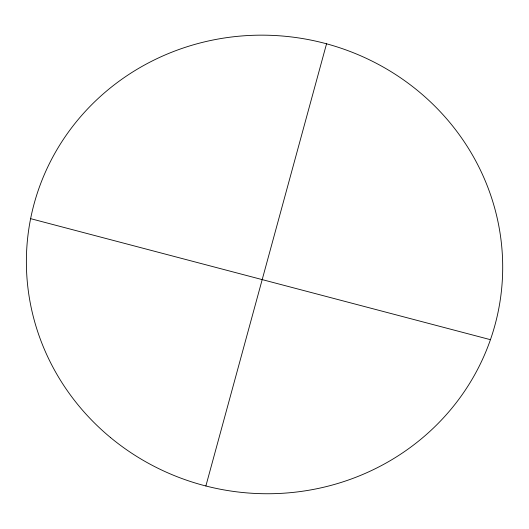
<?xml version="1.0" encoding="UTF-8"?>
<svg xmlns="http://www.w3.org/2000/svg" width="529" height="529" viewBox="0 0 529 529"><rect width="100%" height="100%" fill="white"/><g stroke="black" fill="none" stroke-linecap="round" stroke-linejoin="round"><path stroke-width="0.79" d="M205.874 485.986L326.545 43.801M30.622 218.656L490.443 339.684M110.435 437.476A238.374 229.07 8.8 0 0 498.847 308.242A238.374 229.07 8.8 0 0 184.337 47.636A238.374 229.07 8.8 0 0 110.435 437.476"/></g></svg>
